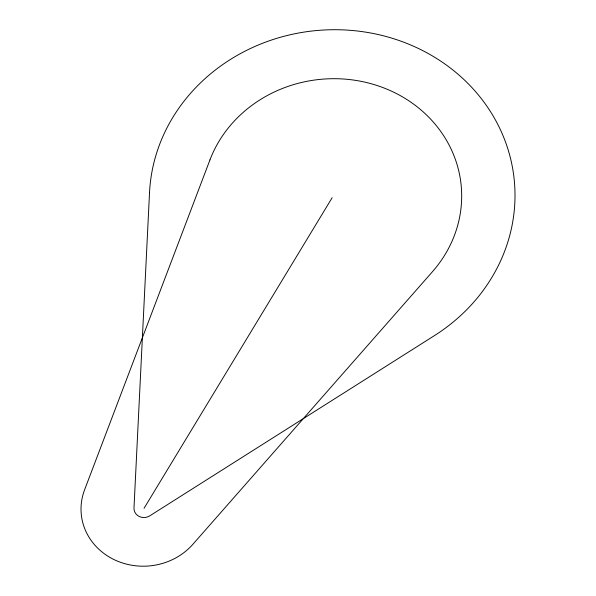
<?xml version="1.0" encoding="UTF-8"?>
<svg xmlns="http://www.w3.org/2000/svg" width="596" height="596" viewBox="0 0 596 596"><rect width="100%" height="100%" fill="white"/><g stroke="black" fill="none" stroke-linecap="round" stroke-linejoin="round"><path stroke-width="0.89" d="M144.061 508.284L332.173 197.693M149.536 192.448L133.988 507.971A10.095 9.26 -4.7 0 0 139.121 516.427A10.095 9.26 -4.7 0 0 149.708 515.89L434.439 335.615A182.927 167.878 -4.7 0 0 421.625 50.049A182.927 167.878 -4.7 0 0 149.536 192.448M209.963 159.884L84.572 489.875A63.079 57.887 -4.7 0 0 113.225 559.197A63.079 57.887 -4.7 0 0 192.888 544.29L432.487 271.664A129.578 118.924 -4.7 0 0 395.528 93.103A129.578 118.924 -4.7 0 0 209.963 159.884"/></g></svg>
